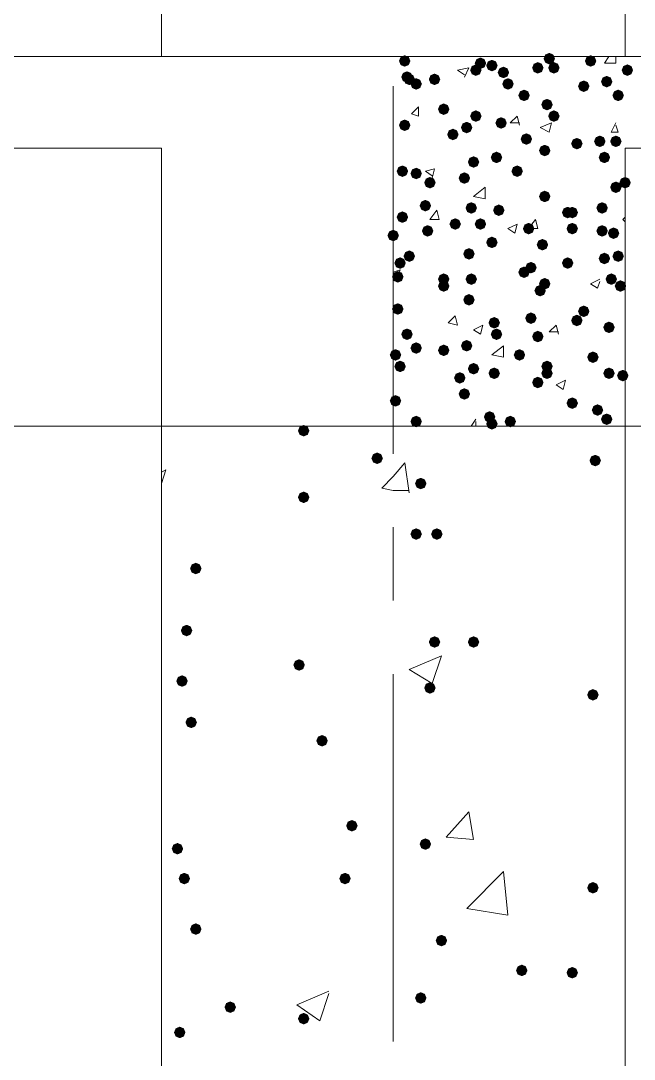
# Model space of a CAD drawing. Header units: millimetres. Extents: x 29 to 95071, y 20 to 67221.
# Drawn here: x 21604 to 22928, y 40739 to 42981 of the extents above; entities that cross this region are included whole.
import ezdxf

# ---------------------------------------------------------------- set-up
doc = ezdxf.new("R2010")
doc.units = ezdxf.units.MM

msp = doc.modelspace()

# ---------------------------------------------------------------- hatches: boundary and pattern name
h = msp.add_hatch(color=7)
h.dxf.hatch_style = 2
h.paths.add_polyline_path([(22432.7, 42881.5), (22423.9, 42885.1), (22420.3, 42893.9), (22423.9, 42902.6), (22432.7, 42906.2), (22441.4, 42902.6), (22445.1, 42893.9), (22441.4, 42885.1)])
h = msp.add_hatch(color=7)
h.dxf.hatch_style = 2
h.paths.add_polyline_path([(22596.2, 42876.5), (22587.5, 42880.1), (22583.8, 42888.9), (22587.5, 42897.6), (22596.2, 42901.3), (22605, 42897.6), (22608.6, 42888.9), (22605, 42880.1)])
h = msp.add_hatch(color=7)
h.dxf.hatch_style = 2
h.paths.add_polyline_path([(22621, 42871.5), (22612.3, 42875.2), (22608.6, 42883.9), (22612.3, 42892.7), (22621, 42896.3), (22629.8, 42892.7), (22633.4, 42883.9), (22629.8, 42875.2)])
h = msp.add_hatch(color=7)
h.dxf.hatch_style = 2
h.paths.add_polyline_path([(22744.9, 42886.4), (22736.2, 42890.1), (22732.5, 42898.8), (22736.2, 42907.6), (22744.9, 42911.2), (22753.7, 42907.6), (22757.3, 42898.8), (22753.7, 42890.1)])
h = msp.add_hatch(color=7)
h.dxf.hatch_style = 2
h.paths.add_polyline_path([(22834.2, 42881.5), (22825.4, 42885.1), (22821.8, 42893.9), (22825.4, 42902.6), (22834.2, 42906.2), (22842.9, 42902.6), (22846.5, 42893.9), (22842.9, 42885.1)])
h = msp.add_hatch(color=7)
h.dxf.hatch_style = 2
h.paths.add_polyline_path([(22586.3, 42861.6), (22577.6, 42865.3), (22573.9, 42874), (22577.6, 42882.8), (22586.3, 42886.4), (22595.1, 42882.8), (22598.7, 42874), (22595.1, 42865.3)])
h = msp.add_hatch(color=7)
h.dxf.hatch_style = 2
h.paths.add_polyline_path([(22645.8, 42856.7), (22637.1, 42860.3), (22633.4, 42869.1), (22637.1, 42877.8), (22645.8, 42881.5), (22654.6, 42877.8), (22658.2, 42869.1), (22654.6, 42860.3)])
h = msp.add_hatch(color=7)
h.dxf.hatch_style = 2
h.paths.add_polyline_path([(22720.1, 42866.6), (22711.4, 42870.2), (22707.8, 42879), (22711.4, 42887.7), (22720.1, 42891.4), (22728.9, 42887.7), (22732.5, 42879), (22728.9, 42870.2)])
h = msp.add_hatch(color=7)
h.dxf.hatch_style = 2
h.paths.add_polyline_path([(22754.8, 42866.6), (22746.1, 42870.2), (22742.5, 42879), (22746.1, 42887.7), (22754.8, 42891.4), (22763.6, 42887.7), (22767.2, 42879), (22763.6, 42870.2)])
h = msp.add_hatch(color=7)
h.dxf.hatch_style = 2
h.paths.add_polyline_path([(22913.5, 42861.6), (22904.7, 42865.3), (22901.1, 42874), (22904.7, 42882.8), (22913.5, 42886.4), (22922.2, 42882.8), (22925.8, 42874), (22922.2, 42865.3)])
h = msp.add_hatch(color=7)
h.dxf.hatch_style = 2
h.paths.add_polyline_path([(22437.6, 42846.8), (22428.9, 42850.4), (22425.2, 42859.2), (22428.9, 42867.9), (22437.6, 42871.5), (22446.4, 42867.9), (22450, 42859.2), (22446.4, 42850.4)])
h = msp.add_hatch(color=7)
h.dxf.hatch_style = 2
h.paths.add_polyline_path([(22442.6, 42841.8), (22433.8, 42845.4), (22430.2, 42854.2), (22433.8, 42862.9), (22442.6, 42866.6), (22451.3, 42862.9), (22455, 42854.2), (22451.3, 42845.4)])
h = msp.add_hatch(color=7)
h.dxf.hatch_style = 2
h.paths.add_polyline_path([(22457.5, 42831.9), (22448.7, 42835.5), (22445.1, 42844.3), (22448.7, 42853), (22457.5, 42856.7), (22466.2, 42853), (22469.8, 42844.3), (22466.2, 42835.5)])
h = msp.add_hatch(color=7)
h.dxf.hatch_style = 2
h.paths.add_polyline_path([(22497.1, 42841.8), (22488.4, 42845.4), (22484.7, 42854.2), (22488.4, 42862.9), (22497.1, 42866.6), (22505.9, 42862.9), (22509.5, 42854.2), (22505.9, 42845.4)])
h = msp.add_hatch(color=7)
h.dxf.hatch_style = 2
h.paths.add_polyline_path([(22655.7, 42831.9), (22647, 42835.5), (22643.3, 42844.3), (22647, 42853), (22655.7, 42856.7), (22664.5, 42853), (22668.1, 42844.3), (22664.5, 42835.5)])
h = msp.add_hatch(color=7)
h.dxf.hatch_style = 2
h.paths.add_polyline_path([(22819.3, 42826.9), (22810.5, 42830.6), (22806.9, 42839.3), (22810.5, 42848.1), (22819.3, 42851.7), (22828, 42848.1), (22831.7, 42839.3), (22828, 42830.6)])
h = msp.add_hatch(color=7)
h.dxf.hatch_style = 2
h.paths.add_polyline_path([(22868.8, 42836.8), (22860.1, 42840.5), (22856.5, 42849.2), (22860.1, 42858), (22868.8, 42861.6), (22877.6, 42858), (22881.2, 42849.2), (22877.6, 42840.5)])
h = msp.add_hatch(color=7)
h.dxf.hatch_style = 2
h.paths.add_polyline_path([(22690.4, 42807.1), (22681.7, 42810.8), (22678, 42819.5), (22681.7, 42828.3), (22690.4, 42831.9), (22699.2, 42828.3), (22702.8, 42819.5), (22699.2, 42810.8)])
h = msp.add_hatch(color=7)
h.dxf.hatch_style = 2
h.paths.add_polyline_path([(22893.6, 42807.1), (22884.9, 42810.8), (22881.2, 42819.5), (22884.9, 42828.3), (22893.6, 42831.9), (22902.4, 42828.3), (22906, 42819.5), (22902.4, 42810.8)])
h = msp.add_hatch(color=7)
h.dxf.hatch_style = 2
h.paths.add_polyline_path([(22740, 42787.3), (22731.2, 42790.9), (22727.6, 42799.7), (22731.2, 42808.4), (22740, 42812.1), (22748.7, 42808.4), (22752.4, 42799.7), (22748.7, 42790.9)])
h = msp.add_hatch(color=7)
h.dxf.hatch_style = 2
h.paths.add_polyline_path([(22516.9, 42777.4), (22508.2, 42781), (22504.5, 42789.8), (22508.2, 42798.5), (22516.9, 42802.2), (22525.7, 42798.5), (22529.3, 42789.8), (22525.7, 42781)])
h = msp.add_hatch(color=7)
h.dxf.hatch_style = 2
h.paths.add_polyline_path([(22586.3, 42762.5), (22577.6, 42766.1), (22573.9, 42774.9), (22577.6, 42783.6), (22586.3, 42787.3), (22595.1, 42783.6), (22598.7, 42774.9), (22595.1, 42766.1)])
h = msp.add_hatch(color=7)
h.dxf.hatch_style = 2
h.paths.add_polyline_path([(22754.8, 42762.5), (22746.1, 42766.1), (22742.5, 42774.9), (22746.1, 42783.6), (22754.8, 42787.3), (22763.6, 42783.6), (22767.2, 42774.9), (22763.6, 42766.1)])
h = msp.add_hatch(color=7)
h.dxf.hatch_style = 2
h.paths.add_polyline_path([(22432.7, 42742.7), (22423.9, 42746.3), (22420.3, 42755.1), (22423.9, 42763.8), (22432.7, 42767.5), (22441.4, 42763.8), (22445.1, 42755.1), (22441.4, 42746.3)])
h = msp.add_hatch(color=7)
h.dxf.hatch_style = 2
h.paths.add_polyline_path([(22566.5, 42737.7), (22557.7, 42741.4), (22554.1, 42750.1), (22557.7, 42758.9), (22566.5, 42762.5), (22575.2, 42758.9), (22578.9, 42750.1), (22575.2, 42741.4)])
h = msp.add_hatch(color=7)
h.dxf.hatch_style = 2
h.paths.add_polyline_path([(22640.8, 42747.6), (22632.1, 42751.3), (22628.5, 42760), (22632.1, 42768.8), (22640.8, 42772.4), (22649.6, 42768.8), (22653.2, 42760), (22649.6, 42751.3)])
h = msp.add_hatch(color=7)
h.dxf.hatch_style = 2
h.paths.add_polyline_path([(22536.8, 42722.8), (22528, 42726.5), (22524.4, 42735.2), (22528, 42744), (22536.8, 42747.6), (22545.5, 42744), (22549.1, 42735.2), (22545.5, 42726.5)])
h = msp.add_hatch(color=7)
h.dxf.hatch_style = 2
h.paths.add_polyline_path([(22695.4, 42712.9), (22686.6, 42716.6), (22683, 42725.3), (22686.6, 42734.1), (22695.4, 42737.7), (22704.1, 42734.1), (22707.8, 42725.3), (22704.1, 42716.6)])
h = msp.add_hatch(color=7)
h.dxf.hatch_style = 2
h.paths.add_polyline_path([(22804.4, 42703), (22795.7, 42706.7), (22792, 42715.4), (22795.7, 42724.2), (22804.4, 42727.8), (22813.2, 42724.2), (22816.8, 42715.4), (22813.2, 42706.7)])
h = msp.add_hatch(color=7)
h.dxf.hatch_style = 2
h.paths.add_polyline_path([(22854, 42708), (22845.2, 42711.6), (22841.6, 42720.4), (22845.2, 42729.1), (22854, 42732.8), (22862.7, 42729.1), (22866.4, 42720.4), (22862.7, 42711.6)])
h = msp.add_hatch(color=7)
h.dxf.hatch_style = 2
h.paths.add_polyline_path([(22888.7, 42708), (22879.9, 42711.6), (22876.3, 42720.4), (22879.9, 42729.1), (22888.7, 42732.8), (22897.4, 42729.1), (22901.1, 42720.4), (22897.4, 42711.6)])
h = msp.add_hatch(color=7)
h.dxf.hatch_style = 2
h.paths.add_polyline_path([(22630.9, 42673.3), (22622.2, 42676.9), (22618.5, 42685.7), (22622.2, 42694.4), (22630.9, 42698.1), (22639.7, 42694.4), (22643.3, 42685.7), (22639.7, 42676.9)])
h = msp.add_hatch(color=7)
h.dxf.hatch_style = 2
h.paths.add_polyline_path([(22735, 42688.2), (22726.3, 42691.8), (22722.6, 42700.5), (22726.3, 42709.3), (22735, 42712.9), (22743.8, 42709.3), (22747.4, 42700.5), (22743.8, 42691.8)])
h = msp.add_hatch(color=7)
h.dxf.hatch_style = 2
h.paths.add_polyline_path([(22863.9, 42673.3), (22855.1, 42676.9), (22851.5, 42685.7), (22855.1, 42694.4), (22863.9, 42698.1), (22872.6, 42694.4), (22876.3, 42685.7), (22872.6, 42676.9)])
h = msp.add_hatch(color=7)
h.dxf.hatch_style = 2
h.paths.add_polyline_path([(22581.4, 42663.4), (22572.6, 42667), (22569, 42675.8), (22572.6, 42684.5), (22581.4, 42688.2), (22590.1, 42684.5), (22593.8, 42675.8), (22590.1, 42667)])
h = msp.add_hatch(color=7)
h.dxf.hatch_style = 2
h.paths.add_polyline_path([(22427.7, 42643.5), (22419, 42647.2), (22415.3, 42655.9), (22419, 42664.7), (22427.7, 42668.3), (22436.5, 42664.7), (22440.1, 42655.9), (22436.5, 42647.2)])
h = msp.add_hatch(color=7)
h.dxf.hatch_style = 2
h.paths.add_polyline_path([(22457.5, 42638.6), (22448.7, 42642.2), (22445.1, 42651), (22448.7, 42659.7), (22457.5, 42663.4), (22466.2, 42659.7), (22469.8, 42651), (22466.2, 42642.2)])
h = msp.add_hatch(color=7)
h.dxf.hatch_style = 2
h.paths.add_polyline_path([(22561.5, 42628.7), (22552.8, 42632.3), (22549.1, 42641.1), (22552.8, 42649.8), (22561.5, 42653.5), (22570.3, 42649.8), (22573.9, 42641.1), (22570.3, 42632.3)])
h = msp.add_hatch(color=7)
h.dxf.hatch_style = 2
h.paths.add_polyline_path([(22675.5, 42643.5), (22666.8, 42647.2), (22663.1, 42655.9), (22666.8, 42664.7), (22675.5, 42668.3), (22684.3, 42664.7), (22687.9, 42655.9), (22684.3, 42647.2)])
h = msp.add_hatch(color=7)
h.dxf.hatch_style = 2
h.paths.add_polyline_path([(22487.2, 42618.8), (22478.4, 42622.4), (22474.8, 42631.2), (22478.4, 42639.9), (22487.2, 42643.5), (22495.9, 42639.9), (22499.6, 42631.2), (22495.9, 42622.4)])
h = msp.add_hatch(color=7)
h.dxf.hatch_style = 2
h.paths.add_polyline_path([(22888.7, 42608.8), (22879.9, 42612.5), (22876.3, 42621.2), (22879.9, 42630), (22888.7, 42633.6), (22897.4, 42630), (22901.1, 42621.2), (22897.4, 42612.5)])
h = msp.add_hatch(color=7)
h.dxf.hatch_style = 2
h.paths.add_polyline_path([(22908.5, 42618.8), (22899.7, 42622.4), (22896.1, 42631.2), (22899.7, 42639.9), (22908.5, 42643.5), (22917.2, 42639.9), (22920.9, 42631.2), (22917.2, 42622.4)])
h = msp.add_hatch(color=7)
h.dxf.hatch_style = 2
h.paths.add_polyline_path([(22908.5, 42618.8), (22899.7, 42622.4), (22896.1, 42631.2), (22899.7, 42639.9), (22908.5, 42643.5), (22917.2, 42639.9), (22920.9, 42631.2), (22917.2, 42622.4)])
h = msp.add_hatch(color=7)
h.dxf.hatch_style = 2
h.paths.add_polyline_path([(22735, 42589), (22726.3, 42592.7), (22722.6, 42601.4), (22726.3, 42610.2), (22735, 42613.8), (22743.8, 42610.2), (22747.4, 42601.4), (22743.8, 42592.7)])
h = msp.add_hatch(color=7)
h.dxf.hatch_style = 2
h.paths.add_polyline_path([(22477.3, 42569.2), (22468.5, 42572.8), (22464.9, 42581.6), (22468.5, 42590.3), (22477.3, 42594), (22486, 42590.3), (22489.7, 42581.6), (22486, 42572.8)])
h = msp.add_hatch(color=7)
h.dxf.hatch_style = 2
h.paths.add_polyline_path([(22576.4, 42564.2), (22567.7, 42567.9), (22564, 42576.6), (22567.7, 42585.4), (22576.4, 42589), (22585.2, 42585.4), (22588.8, 42576.6), (22585.2, 42567.9)])
h = msp.add_hatch(color=7)
h.dxf.hatch_style = 2
h.paths.add_polyline_path([(22635.9, 42559.3), (22627.1, 42562.9), (22623.5, 42571.7), (22627.1, 42580.4), (22635.9, 42584.1), (22644.6, 42580.4), (22648.3, 42571.7), (22644.6, 42562.9)])
h = msp.add_hatch(color=7)
h.dxf.hatch_style = 2
h.paths.add_polyline_path([(22858.9, 42564.2), (22850.2, 42567.9), (22846.5, 42576.6), (22850.2, 42585.4), (22858.9, 42589), (22867.7, 42585.4), (22871.3, 42576.6), (22867.7, 42567.9)])
h = msp.add_hatch(color=7)
h.dxf.hatch_style = 2
h.paths.add_polyline_path([(22427.7, 42544.4), (22419, 42548.1), (22415.3, 42556.8), (22419, 42565.6), (22427.7, 42569.2), (22436.5, 42565.6), (22440.1, 42556.8), (22436.5, 42548.1)])
h = msp.add_hatch(color=7)
h.dxf.hatch_style = 2
h.paths.add_polyline_path([(22784.6, 42554.3), (22775.8, 42558), (22772.2, 42566.7), (22775.8, 42575.5), (22784.6, 42579.1), (22793.3, 42575.5), (22797, 42566.7), (22793.3, 42558)])
h = msp.add_hatch(color=7)
h.dxf.hatch_style = 2
h.paths.add_polyline_path([(22794.5, 42554.3), (22785.7, 42558), (22782.1, 42566.7), (22785.7, 42575.5), (22794.5, 42579.1), (22803.2, 42575.5), (22806.9, 42566.7), (22803.2, 42558)])
h = msp.add_hatch(color=7)
h.dxf.hatch_style = 2
h.paths.add_polyline_path([(22482.2, 42514.7), (22473.5, 42518.3), (22469.8, 42527.1), (22473.5, 42535.8), (22482.2, 42539.5), (22491, 42535.8), (22494.6, 42527.1), (22491, 42518.3)])
h = msp.add_hatch(color=7)
h.dxf.hatch_style = 2
h.paths.add_polyline_path([(22541.7, 42529.5), (22533, 42533.2), (22529.3, 42541.9), (22533, 42550.7), (22541.7, 42554.3), (22550.5, 42550.7), (22554.1, 42541.9), (22550.5, 42533.2)])
h = msp.add_hatch(color=7)
h.dxf.hatch_style = 2
h.paths.add_polyline_path([(22596.2, 42529.5), (22587.5, 42533.2), (22583.8, 42541.9), (22587.5, 42550.7), (22596.2, 42554.3), (22605, 42550.7), (22608.6, 42541.9), (22605, 42533.2)])
h = msp.add_hatch(color=7)
h.dxf.hatch_style = 2
h.paths.add_polyline_path([(22700.3, 42519.6), (22691.6, 42523.3), (22687.9, 42532), (22691.6, 42540.8), (22700.3, 42544.4), (22709.1, 42540.8), (22712.7, 42532), (22709.1, 42523.3)])
h = msp.add_hatch(color=7)
h.dxf.hatch_style = 2
h.paths.add_polyline_path([(22794.5, 42519.6), (22785.7, 42523.3), (22782.1, 42532), (22785.7, 42540.8), (22794.5, 42544.4), (22803.2, 42540.8), (22806.9, 42532), (22803.2, 42523.3)])
h = msp.add_hatch(color=7)
h.dxf.hatch_style = 2
h.paths.add_polyline_path([(22858.9, 42514.7), (22850.2, 42518.3), (22846.5, 42527.1), (22850.2, 42535.8), (22858.9, 42539.5), (22867.7, 42535.8), (22871.3, 42527.1), (22867.7, 42518.3)])
h = msp.add_hatch(color=7)
h.dxf.hatch_style = 2
h.paths.add_polyline_path([(22407.9, 42504.8), (22399.1, 42508.4), (22395.5, 42517.2), (22399.1, 42525.9), (22407.9, 42529.5), (22416.6, 42525.9), (22420.3, 42517.2), (22416.6, 42508.4)])
h = msp.add_hatch(color=7)
h.dxf.hatch_style = 2
h.paths.add_polyline_path([(22883.7, 42509.7), (22875, 42513.4), (22871.3, 42522.1), (22875, 42530.9), (22883.7, 42534.5), (22892.5, 42530.9), (22896.1, 42522.1), (22892.5, 42513.4)])
h = msp.add_hatch(color=7)
h.dxf.hatch_style = 2
h.paths.add_polyline_path([(22621, 42489.9), (22612.3, 42493.5), (22608.6, 42502.3), (22612.3, 42511), (22621, 42514.7), (22629.8, 42511), (22633.4, 42502.3), (22629.8, 42493.5)])
h = msp.add_hatch(color=7)
h.dxf.hatch_style = 2
h.paths.add_polyline_path([(22730.1, 42484.9), (22721.3, 42488.6), (22717.7, 42497.3), (22721.3, 42506.1), (22730.1, 42509.7), (22738.8, 42506.1), (22742.5, 42497.3), (22738.8, 42488.6)])
h = msp.add_hatch(color=7)
h.dxf.hatch_style = 2
h.paths.add_polyline_path([(22442.6, 42460.2), (22433.8, 42463.8), (22430.2, 42472.5), (22433.8, 42481.3), (22442.6, 42484.9), (22451.3, 42481.3), (22455, 42472.5), (22451.3, 42463.8)])
h = msp.add_hatch(color=7)
h.dxf.hatch_style = 2
h.paths.add_polyline_path([(22571.5, 42465.1), (22562.7, 42468.7), (22559.1, 42477.5), (22562.7, 42486.3), (22571.5, 42489.9), (22580.2, 42486.3), (22583.8, 42477.5), (22580.2, 42468.7)])
h = msp.add_hatch(color=7)
h.dxf.hatch_style = 2
h.paths.add_polyline_path([(22863.9, 42455.2), (22855.1, 42458.8), (22851.5, 42467.6), (22855.1, 42476.3), (22863.9, 42480), (22872.6, 42476.3), (22876.3, 42467.6), (22872.6, 42458.8)])
h = msp.add_hatch(color=7)
h.dxf.hatch_style = 2
h.paths.add_polyline_path([(22893.6, 42460.2), (22884.9, 42463.8), (22881.2, 42472.5), (22884.9, 42481.3), (22893.6, 42484.9), (22902.4, 42481.3), (22906, 42472.5), (22902.4, 42463.8)])
h = msp.add_hatch(color=7)
h.dxf.hatch_style = 2
h.paths.add_polyline_path([(22422.8, 42445.3), (22414, 42448.9), (22410.4, 42457.7), (22414, 42466.4), (22422.8, 42470.1), (22431.5, 42466.4), (22435.1, 42457.7), (22431.5, 42448.9)])
h = msp.add_hatch(color=7)
h.dxf.hatch_style = 2
h.paths.add_polyline_path([(22690.4, 42425.5), (22681.7, 42429.1), (22678, 42437.8), (22681.7, 42446.6), (22690.4, 42450.2), (22699.2, 42446.6), (22702.8, 42437.8), (22699.2, 42429.1)])
h = msp.add_hatch(color=7)
h.dxf.hatch_style = 2
h.paths.add_polyline_path([(22705.3, 42435.4), (22696.5, 42439), (22692.9, 42447.8), (22696.5, 42456.5), (22705.3, 42460.2), (22714, 42456.5), (22717.7, 42447.8), (22714, 42439)])
h = msp.add_hatch(color=7)
h.dxf.hatch_style = 2
h.paths.add_polyline_path([(22784.6, 42445.3), (22775.8, 42448.9), (22772.2, 42457.7), (22775.8, 42466.4), (22784.6, 42470.1), (22793.3, 42466.4), (22797, 42457.7), (22793.3, 42448.9)])
h = msp.add_hatch(color=7)
h.dxf.hatch_style = 2
h.paths.add_polyline_path([(22417.8, 42415.5), (22409, 42419.2), (22405.4, 42427.9), (22409, 42436.7), (22417.8, 42440.3), (22426.6, 42436.7), (22430.2, 42427.9), (22426.6, 42419.2)])
h = msp.add_hatch(color=7)
h.dxf.hatch_style = 2
h.paths.add_polyline_path([(22516.9, 42410.6), (22508.2, 42414.2), (22504.5, 42423), (22508.2, 42431.7), (22516.9, 42435.4), (22525.7, 42431.7), (22529.3, 42423), (22525.7, 42414.2)])
h = msp.add_hatch(color=7)
h.dxf.hatch_style = 2
h.paths.add_polyline_path([(22576.4, 42410.6), (22567.7, 42414.2), (22564, 42423), (22567.7, 42431.7), (22576.4, 42435.4), (22585.2, 42431.7), (22588.8, 42423), (22585.2, 42414.2)])
h = msp.add_hatch(color=7)
h.dxf.hatch_style = 2
h.paths.add_polyline_path([(22878.8, 42410.6), (22870, 42414.2), (22866.4, 42423), (22870, 42431.7), (22878.8, 42435.4), (22887.5, 42431.7), (22891.2, 42423), (22887.5, 42414.2)])
h = msp.add_hatch(color=7)
h.dxf.hatch_style = 2
h.paths.add_polyline_path([(22516.9, 42395.7), (22508.2, 42399.4), (22504.5, 42408.1), (22508.2, 42416.9), (22516.9, 42420.5), (22525.7, 42416.9), (22529.3, 42408.1), (22525.7, 42399.4)])
h = msp.add_hatch(color=7)
h.dxf.hatch_style = 2
h.paths.add_polyline_path([(22725.1, 42385.8), (22716.4, 42389.4), (22712.7, 42398.2), (22716.4, 42406.9), (22725.1, 42410.6), (22733.9, 42406.9), (22737.5, 42398.2), (22733.9, 42389.4)])
h = msp.add_hatch(color=7)
h.dxf.hatch_style = 2
h.paths.add_polyline_path([(22735, 42400.7), (22726.3, 42404.3), (22722.6, 42413.1), (22726.3, 42421.8), (22735, 42425.5), (22743.8, 42421.8), (22747.4, 42413.1), (22743.8, 42404.3)])
h = msp.add_hatch(color=7)
h.dxf.hatch_style = 2
h.paths.add_polyline_path([(22898.6, 42395.7), (22889.8, 42399.4), (22886.2, 42408.1), (22889.8, 42416.9), (22898.6, 42420.5), (22907.3, 42416.9), (22911, 42408.1), (22907.3, 42399.4)])
h = msp.add_hatch(color=7)
h.dxf.hatch_style = 2
h.paths.add_polyline_path([(22571.5, 42366), (22562.7, 42369.6), (22559.1, 42378.4), (22562.7, 42387.1), (22571.5, 42390.8), (22580.2, 42387.1), (22583.8, 42378.4), (22580.2, 42369.6)])
h = msp.add_hatch(color=7)
h.dxf.hatch_style = 2
h.paths.add_polyline_path([(22417.8, 42346.2), (22409, 42349.8), (22405.4, 42358.5), (22409, 42367.3), (22417.8, 42370.9), (22426.6, 42367.3), (22430.2, 42358.5), (22426.6, 42349.8)])
h = msp.add_hatch(color=7)
h.dxf.hatch_style = 2
h.paths.add_polyline_path([(22819.3, 42341.2), (22810.5, 42344.8), (22806.9, 42353.6), (22810.5, 42362.3), (22819.3, 42366), (22828, 42362.3), (22831.7, 42353.6), (22828, 42344.8)])
h = msp.add_hatch(color=7)
h.dxf.hatch_style = 2
h.paths.add_polyline_path([(22626, 42316.4), (22617.2, 42320.1), (22613.6, 42328.8), (22617.2, 42337.6), (22626, 42341.2), (22634.7, 42337.6), (22638.4, 42328.8), (22634.7, 42320.1)])
h = msp.add_hatch(color=7)
h.dxf.hatch_style = 2
h.paths.add_polyline_path([(22705.3, 42326.3), (22696.5, 42330), (22692.9, 42338.7), (22696.5, 42347.5), (22705.3, 42351.1), (22714, 42347.5), (22717.7, 42338.7), (22714, 42330)])
h = msp.add_hatch(color=7)
h.dxf.hatch_style = 2
h.paths.add_polyline_path([(22804.4, 42321.4), (22795.7, 42325), (22792, 42333.8), (22795.7, 42342.5), (22804.4, 42346.2), (22813.2, 42342.5), (22816.8, 42333.8), (22813.2, 42325)])
h = msp.add_hatch(color=7)
h.dxf.hatch_style = 2
h.paths.add_polyline_path([(22437.6, 42291.6), (22428.9, 42295.3), (22425.2, 42304), (22428.9, 42312.8), (22437.6, 42316.4), (22446.4, 42312.8), (22450, 42304), (22446.4, 42295.3)])
h = msp.add_hatch(color=7)
h.dxf.hatch_style = 2
h.paths.add_polyline_path([(22630.9, 42291.6), (22622.2, 42295.3), (22618.5, 42304), (22622.2, 42312.8), (22630.9, 42316.4), (22639.7, 42312.8), (22643.3, 42304), (22639.7, 42295.3)])
h = msp.add_hatch(color=7)
h.dxf.hatch_style = 2
h.paths.add_polyline_path([(22873.8, 42306.5), (22865.1, 42310.1), (22861.4, 42318.9), (22865.1, 42327.6), (22873.8, 42331.3), (22882.6, 42327.6), (22886.2, 42318.9), (22882.6, 42310.1)])
h = msp.add_hatch(color=7)
h.dxf.hatch_style = 2
h.paths.add_polyline_path([(22566.5, 42266.8), (22557.7, 42270.5), (22554.1, 42279.2), (22557.7, 42288), (22566.5, 42291.6), (22575.2, 42288), (22578.9, 42279.2), (22575.2, 42270.5)])
h = msp.add_hatch(color=7)
h.dxf.hatch_style = 2
h.paths.add_polyline_path([(22720.1, 42286.7), (22711.4, 42290.3), (22707.8, 42299.1), (22711.4, 42307.8), (22720.1, 42311.5), (22728.9, 42307.8), (22732.5, 42299.1), (22728.9, 42290.3)])
h = msp.add_hatch(color=7)
h.dxf.hatch_style = 2
h.paths.add_polyline_path([(22412.8, 42247), (22404.1, 42250.7), (22400.5, 42259.4), (22404.1, 42268.2), (22412.8, 42271.8), (22421.6, 42268.2), (22425.2, 42259.4), (22421.6, 42250.7)])
h = msp.add_hatch(color=7)
h.dxf.hatch_style = 2
h.paths.add_polyline_path([(22457.5, 42261.9), (22448.7, 42265.5), (22445.1, 42274.3), (22448.7, 42283), (22457.5, 42286.7), (22466.2, 42283), (22469.8, 42274.3), (22466.2, 42265.5)])
h = msp.add_hatch(color=7)
h.dxf.hatch_style = 2
h.paths.add_polyline_path([(22516.9, 42256.9), (22508.2, 42260.6), (22504.5, 42269.3), (22508.2, 42278.1), (22516.9, 42281.7), (22525.7, 42278.1), (22529.3, 42269.3), (22525.7, 42260.6)])
h = msp.add_hatch(color=7)
h.dxf.hatch_style = 2
h.paths.add_polyline_path([(22680.5, 42247), (22671.7, 42250.7), (22668.1, 42259.4), (22671.7, 42268.2), (22680.5, 42271.8), (22689.2, 42268.2), (22692.9, 42259.4), (22689.2, 42250.7)])
h = msp.add_hatch(color=7)
h.dxf.hatch_style = 2
h.paths.add_polyline_path([(22422.8, 42222.2), (22414, 42225.9), (22410.4, 42234.6), (22414, 42243.4), (22422.8, 42247), (22431.5, 42243.4), (22435.1, 42234.6), (22431.5, 42225.9)])
h = msp.add_hatch(color=7)
h.dxf.hatch_style = 2
h.paths.add_polyline_path([(22740, 42222.2), (22731.2, 42225.9), (22727.6, 42234.6), (22731.2, 42243.4), (22740, 42247), (22748.7, 42243.4), (22752.4, 42234.6), (22748.7, 42225.9)])
h = msp.add_hatch(color=7)
h.dxf.hatch_style = 2
h.paths.add_polyline_path([(22839.1, 42242.1), (22830.4, 42245.7), (22826.7, 42254.5), (22830.4, 42263.2), (22839.1, 42266.8), (22847.9, 42263.2), (22851.5, 42254.5), (22847.9, 42245.7)])
h = msp.add_hatch(color=7)
h.dxf.hatch_style = 2
h.paths.add_polyline_path([(22581.4, 42217.3), (22572.6, 42220.9), (22569, 42229.7), (22572.6, 42238.4), (22581.4, 42242.1), (22590.1, 42238.4), (22593.8, 42229.7), (22590.1, 42220.9)])
h = msp.add_hatch(color=7)
h.dxf.hatch_style = 2
h.paths.add_polyline_path([(22626, 42207.4), (22617.2, 42211), (22613.6, 42219.8), (22617.2, 42228.5), (22626, 42232.2), (22634.7, 42228.5), (22638.4, 42219.8), (22634.7, 42211)])
h = msp.add_hatch(color=7)
h.dxf.hatch_style = 2
h.paths.add_polyline_path([(22740, 42207.4), (22731.2, 42211), (22727.6, 42219.8), (22731.2, 42228.5), (22740, 42232.2), (22748.7, 42228.5), (22752.4, 42219.8), (22748.7, 42211)])
h = msp.add_hatch(color=7)
h.dxf.hatch_style = 2
h.paths.add_polyline_path([(22873.8, 42207.4), (22865.1, 42211), (22861.4, 42219.8), (22865.1, 42228.5), (22873.8, 42232.2), (22882.6, 42228.5), (22886.2, 42219.8), (22882.6, 42211)])
h = msp.add_hatch(color=7)
h.dxf.hatch_style = 2
h.paths.add_polyline_path([(22903.5, 42202.4), (22894.8, 42206.1), (22891.2, 42214.8), (22894.8, 42223.6), (22903.5, 42227.2), (22912.3, 42223.6), (22915.9, 42214.8), (22912.3, 42206.1)])
h = msp.add_hatch(color=7)
h.dxf.hatch_style = 2
h.paths.add_polyline_path([(22551.6, 42197.5), (22542.9, 42201.1), (22539.2, 42209.8), (22542.9, 42218.6), (22551.6, 42222.2), (22560.4, 42218.6), (22564, 42209.8), (22560.4, 42201.1)])
h = msp.add_hatch(color=7)
h.dxf.hatch_style = 2
h.paths.add_polyline_path([(22720.1, 42187.5), (22711.4, 42191.2), (22707.8, 42199.9), (22711.4, 42208.7), (22720.1, 42212.3), (22728.9, 42208.7), (22732.5, 42199.9), (22728.9, 42191.2)])
h = msp.add_hatch(color=7)
h.dxf.hatch_style = 2
h.paths.add_polyline_path([(22561.5, 42162.8), (22552.8, 42166.4), (22549.1, 42175.2), (22552.8, 42183.9), (22561.5, 42187.5), (22570.3, 42183.9), (22573.9, 42175.2), (22570.3, 42166.4)])
h = msp.add_hatch(color=7)
h.dxf.hatch_style = 2
h.paths.add_polyline_path([(22412.8, 42147.9), (22404.1, 42151.5), (22400.5, 42160.3), (22404.1, 42169), (22412.8, 42172.7), (22421.6, 42169), (22425.2, 42160.3), (22421.6, 42151.5)])
h = msp.add_hatch(color=7)
h.dxf.hatch_style = 2
h.paths.add_polyline_path([(22794.5, 42142.9), (22785.7, 42146.6), (22782.1, 42155.3), (22785.7, 42164.1), (22794.5, 42167.7), (22803.2, 42164.1), (22806.9, 42155.3), (22803.2, 42146.6)])
h = msp.add_hatch(color=7)
h.dxf.hatch_style = 2
h.paths.add_polyline_path([(22616.1, 42113.2), (22607.3, 42116.8), (22603.7, 42125.6), (22607.3, 42134.3), (22616.1, 42138), (22624.8, 42134.3), (22628.5, 42125.6), (22624.8, 42116.8)])
h = msp.add_hatch(color=7)
h.dxf.hatch_style = 2
h.paths.add_polyline_path([(22849, 42128.1), (22840.3, 42131.7), (22836.6, 42140.5), (22840.3, 42149.2), (22849, 42152.8), (22857.8, 42149.2), (22861.4, 42140.5), (22857.8, 42131.7)])
h = msp.add_hatch(color=7)
h.dxf.hatch_style = 2
h.paths.add_polyline_path([(22457.5, 42103.3), (22448.7, 42106.9), (22445.1, 42115.7), (22448.7, 42124.4), (22457.5, 42128.1), (22466.2, 42124.4), (22469.8, 42115.7), (22466.2, 42106.9)])
h = msp.add_hatch(color=7)
h.dxf.hatch_style = 2
h.paths.add_polyline_path([(22621, 42098.3), (22612.3, 42102), (22608.6, 42110.7), (22612.3, 42119.5), (22621, 42123.1), (22629.8, 42119.5), (22633.4, 42110.7), (22629.8, 42102)])
h = msp.add_hatch(color=7)
h.dxf.hatch_style = 2
h.paths.add_polyline_path([(22660.7, 42103.3), (22651.9, 42106.9), (22648.3, 42115.7), (22651.9, 42124.4), (22660.7, 42128.1), (22669.4, 42124.4), (22673.1, 42115.7), (22669.4, 42106.9)])
h = msp.add_hatch(color=7)
h.dxf.hatch_style = 2
h.paths.add_polyline_path([(22868.8, 42108.2), (22860.1, 42111.9), (22856.5, 42120.6), (22860.1, 42129.4), (22868.8, 42133), (22877.6, 42129.4), (22881.2, 42120.6), (22877.6, 42111.9)])
h = msp.add_hatch(color=7)
h.dxf.hatch_style = 2
h.paths.add_polyline_path([(22214.6, 42083.5), (22205.8, 42087.1), (22202.2, 42095.8), (22205.8, 42104.6), (22214.6, 42108.2), (22223.3, 42104.6), (22227, 42095.8), (22223.3, 42087.1)])
h = msp.add_hatch(color=7)
h.dxf.hatch_style = 2
h.paths.add_polyline_path([(22373.2, 42024), (22364.4, 42027.6), (22360.8, 42036.4), (22364.4, 42045.1), (22373.2, 42048.8), (22381.9, 42045.1), (22385.6, 42036.4), (22381.9, 42027.6)])
h = msp.add_hatch(color=7)
h.dxf.hatch_style = 2
h.paths.add_polyline_path([(22844.1, 42019), (22835.3, 42022.7), (22831.7, 42031.4), (22835.3, 42040.2), (22844.1, 42043.8), (22852.8, 42040.2), (22856.5, 42031.4), (22852.8, 42022.7)])
h = msp.add_hatch(color=7)
h.dxf.hatch_style = 2
h.paths.add_polyline_path([(22467.4, 41969.5), (22458.6, 41973.1), (22455, 41981.8), (22458.6, 41990.6), (22467.4, 41994.2), (22476.1, 41990.6), (22479.8, 41981.8), (22476.1, 41973.1)])
h = msp.add_hatch(color=7)
h.dxf.hatch_style = 2
h.paths.add_polyline_path([(22214.6, 41939.7), (22205.8, 41943.4), (22202.2, 41952.1), (22205.8, 41960.9), (22214.6, 41964.5), (22223.3, 41960.9), (22227, 41952.1), (22223.3, 41943.4)])
h = msp.add_hatch(color=7)
h.dxf.hatch_style = 2
h.paths.add_polyline_path([(22457.5, 41860.4), (22448.7, 41864.1), (22445.1, 41872.8), (22448.7, 41881.6), (22457.5, 41885.2), (22466.2, 41881.6), (22469.8, 41872.8), (22466.2, 41864.1)])
h = msp.add_hatch(color=7)
h.dxf.hatch_style = 2
h.paths.add_polyline_path([(22502.1, 41860.4), (22493.3, 41864.1), (22489.7, 41872.8), (22493.3, 41881.6), (22502.1, 41885.2), (22510.8, 41881.6), (22514.5, 41872.8), (22510.8, 41864.1)])
h = msp.add_hatch(color=7)
h.dxf.hatch_style = 2
h.paths.add_polyline_path([(21981.6, 41786.1), (21972.9, 41789.7), (21969.2, 41798.5), (21972.9, 41807.2), (21981.6, 41810.8), (21990.4, 41807.2), (21994, 41798.5), (21990.4, 41789.7)])
h = msp.add_hatch(color=7)
h.dxf.hatch_style = 2
h.paths.add_polyline_path([(21961.8, 41652.2), (21953, 41655.9), (21949.4, 41664.6), (21953, 41673.4), (21961.8, 41677), (21970.5, 41673.4), (21974.2, 41664.6), (21970.5, 41655.9)])
h = msp.add_hatch(color=7)
h.dxf.hatch_style = 2
h.paths.add_polyline_path([(22497.1, 41627.5), (22488.4, 41631.1), (22484.7, 41639.8), (22488.4, 41648.6), (22497.1, 41652.2), (22505.9, 41648.6), (22509.5, 41639.8), (22505.9, 41631.1)])
h = msp.add_hatch(color=7)
h.dxf.hatch_style = 2
h.paths.add_polyline_path([(22581.4, 41627.5), (22572.6, 41631.1), (22569, 41639.8), (22572.6, 41648.6), (22581.4, 41652.2), (22590.1, 41648.6), (22593.8, 41639.8), (22590.1, 41631.1)])
h = msp.add_hatch(color=7)
h.dxf.hatch_style = 2
h.paths.add_polyline_path([(22204.7, 41577.9), (22195.9, 41581.5), (22192.3, 41590.3), (22195.9, 41599), (22204.7, 41602.7), (22213.4, 41599), (22217.1, 41590.3), (22213.4, 41581.5)])
h = msp.add_hatch(color=7)
h.dxf.hatch_style = 2
h.paths.add_polyline_path([(21951.9, 41543.2), (21943.1, 41546.8), (21939.5, 41555.6), (21943.1, 41564.3), (21951.9, 41568), (21960.6, 41564.3), (21964.3, 41555.6), (21960.6, 41546.8)])
h = msp.add_hatch(color=7)
h.dxf.hatch_style = 2
h.paths.add_polyline_path([(22487.2, 41528.3), (22478.4, 41532), (22474.8, 41540.7), (22478.4, 41549.5), (22487.2, 41553.1), (22495.9, 41549.5), (22499.6, 41540.7), (22495.9, 41532)])
h = msp.add_hatch(color=7)
h.dxf.hatch_style = 2
h.paths.add_polyline_path([(22839.1, 41513.5), (22830.4, 41517.1), (22826.7, 41525.8), (22830.4, 41534.6), (22839.1, 41538.2), (22847.9, 41534.6), (22851.5, 41525.8), (22847.9, 41517.1)])
h = msp.add_hatch(color=7)
h.dxf.hatch_style = 2
h.paths.add_polyline_path([(21971.7, 41454), (21963, 41457.6), (21959.3, 41466.4), (21963, 41475.1), (21971.7, 41478.8), (21980.5, 41475.1), (21984.1, 41466.4), (21980.5, 41457.6)])
h = msp.add_hatch(color=7)
h.dxf.hatch_style = 2
h.paths.add_polyline_path([(22254.2, 41414.3), (22245.5, 41418), (22241.8, 41426.7), (22245.5, 41435.5), (22254.2, 41439.1), (22263, 41435.5), (22266.6, 41426.7), (22263, 41418)])
h = msp.add_hatch(color=7)
h.dxf.hatch_style = 2
h.paths.add_polyline_path([(22318.7, 41230.9), (22309.9, 41234.6), (22306.3, 41243.3), (22309.9, 41252.1), (22318.7, 41255.7), (22327.4, 41252.1), (22331.1, 41243.3), (22327.4, 41234.6)])
h = msp.add_hatch(color=7)
h.dxf.hatch_style = 2
h.paths.add_polyline_path([(22477.3, 41191.3), (22468.5, 41194.9), (22464.9, 41203.7), (22468.5, 41212.4), (22477.3, 41216.1), (22486, 41212.4), (22489.7, 41203.7), (22486, 41194.9)])
h = msp.add_hatch(color=7)
h.dxf.hatch_style = 2
h.paths.add_polyline_path([(21942, 41181.4), (21933.2, 41185), (21929.6, 41193.8), (21933.2, 41202.5), (21942, 41206.1), (21950.7, 41202.5), (21954.4, 41193.8), (21950.7, 41185)])
h = msp.add_hatch(color=7)
h.dxf.hatch_style = 2
h.paths.add_polyline_path([(21956.8, 41116.9), (21948.1, 41120.6), (21944.5, 41129.3), (21948.1, 41138.1), (21956.8, 41141.7), (21965.6, 41138.1), (21969.2, 41129.3), (21965.6, 41120.6)])
h = msp.add_hatch(color=7)
h.dxf.hatch_style = 2
h.paths.add_polyline_path([(22303.8, 41116.9), (22295, 41120.6), (22291.4, 41129.3), (22295, 41138.1), (22303.8, 41141.7), (22312.6, 41138.1), (22316.2, 41129.3), (22312.6, 41120.6)])
h = msp.add_hatch(color=7)
h.dxf.hatch_style = 2
h.paths.add_polyline_path([(22839.1, 41097.1), (22830.4, 41100.7), (22826.7, 41109.5), (22830.4, 41118.2), (22839.1, 41121.9), (22847.9, 41118.2), (22851.5, 41109.5), (22847.9, 41100.7)])
h = msp.add_hatch(color=7)
h.dxf.hatch_style = 2
h.paths.add_polyline_path([(21981.6, 41007.9), (21972.9, 41011.5), (21969.2, 41020.3), (21972.9, 41029), (21981.6, 41032.7), (21990.4, 41029), (21994, 41020.3), (21990.4, 41011.5)])
h = msp.add_hatch(color=7)
h.dxf.hatch_style = 2
h.paths.add_polyline_path([(22512, 40983.1), (22503.2, 40986.7), (22499.6, 40995.5), (22503.2, 41004.2), (22512, 41007.9), (22520.7, 41004.2), (22524.4, 40995.5), (22520.7, 40986.7)])
h = msp.add_hatch(color=7)
h.dxf.hatch_style = 2
h.paths.add_polyline_path([(22685.5, 40918.7), (22676.7, 40922.3), (22673.1, 40931.1), (22676.7, 40939.8), (22685.5, 40943.5), (22694.2, 40939.8), (22697.8, 40931.1), (22694.2, 40922.3)])
h = msp.add_hatch(color=7)
h.dxf.hatch_style = 2
h.paths.add_polyline_path([(22794.5, 40913.7), (22785.7, 40917.4), (22782.1, 40926.1), (22785.7, 40934.9), (22794.5, 40938.5), (22803.2, 40934.9), (22806.9, 40926.1), (22803.2, 40917.4)])
h = msp.add_hatch(color=7)
h.dxf.hatch_style = 2
h.paths.add_polyline_path([(22467.4, 40859.2), (22458.6, 40862.8), (22455, 40871.6), (22458.6, 40880.3), (22467.4, 40884), (22476.1, 40880.3), (22479.8, 40871.6), (22476.1, 40862.8)])
h = msp.add_hatch(color=7)
h.dxf.hatch_style = 2
h.paths.add_polyline_path([(22056, 40839.4), (22047.2, 40843), (22043.6, 40851.8), (22047.2, 40860.5), (22056, 40864.1), (22064.7, 40860.5), (22068.4, 40851.8), (22064.7, 40843)])
h = msp.add_hatch(color=7)
h.dxf.hatch_style = 2
h.paths.add_polyline_path([(22214.6, 40814.6), (22205.8, 40818.2), (22202.2, 40827), (22205.8, 40835.7), (22214.6, 40839.4), (22223.3, 40835.7), (22227, 40827), (22223.3, 40818.2)])
h = msp.add_hatch(color=7)
h.dxf.hatch_style = 2
h.paths.add_polyline_path([(21946.9, 40784.8), (21938.2, 40788.5), (21934.5, 40797.2), (21938.2, 40806), (21946.9, 40809.6), (21955.7, 40806), (21959.3, 40797.2), (21955.7, 40788.5)])

# ---------------------------------------------------------------- linework, layer by layer
at = {"color": 7, "lineweight": 0}
for points in [[(21907.3, 42903.8), (21907.3, 46903.7)], [(22908.5, 42903.8), (22908.5, 46903.7)], [(20004, 42903.8), (26705.2, 42903.8)], [(22863.9, 42888.9), (22873.8, 42903.8)], [(22888.7, 42888.9), (22888.7, 42903.8)], [(22546.7, 42874), (22571.5, 42879)], [(22546.7, 42874), (22561.5, 42864.1)], [(22561.5, 42859.2), (22571.5, 42879)], [(22863.9, 42888.9), (22888.7, 42888.9)], [(22407.9, 42046.3), (22407.9, 42839.3)], [(22447.5, 42779.8), (22462.4, 42794.7)], [(22462.4, 42774.9), (22462.4, 42794.7)], [(22447.5, 42779.8), (22462.4, 42774.9)], [(22660.7, 42760), (22675.5, 42774.9)], [(22680.5, 42755.1), (22675.5, 42774.9)], [(22660.7, 42760), (22680.5, 42760)], [(22725.1, 42750.1), (22749.9, 42760)], [(22725.1, 42750.1), (22744.9, 42740.2)], [(22744.9, 42740.2), (22749.9, 42760)], [(22878.8, 42740.2), (22888.7, 42760)], [(22878.8, 42740.2), (22893.6, 42740.2)], [(22893.6, 42740.2), (22888.7, 42755.1)], [(21907.3, 42705.5), (20207.2, 42705.5)], [(21907.3, 32653.6), (21907.3, 42705.5)], [(26105.5, 42705.5), (22908.5, 42705.5)], [(22908.5, 32653.6), (22908.5, 42705.5)], [(22477.3, 42655.9), (22497.1, 42660.9)], [(22477.3, 42655.9), (22492.1, 42646)], [(22492.1, 42641.1), (22497.1, 42660.9)], [(22581.4, 42601.4), (22606.1, 42621.2)], [(22606.1, 42596.5), (22606.1, 42621.2)], [(22581.4, 42601.4), (22606.1, 42596.5)], [(22487.2, 42551.8), (22502.1, 42571.7)], [(22507, 42551.8), (22502.1, 42571.7)], [(22487.2, 42551.8), (22507, 42551.8)], [(22655.7, 42532), (22675.5, 42541.9)], [(22670.6, 42522.1), (22675.5, 42541.9)], [(22700.3, 42532), (22715.2, 42551.8)], [(22720.1, 42532), (22715.2, 42551.8)], [(22903.5, 42551.8), (22908.5, 42556.8)], [(22903.5, 42551.8), (22908.5, 42546.9)], [(22655.7, 42532), (22670.6, 42522.1)], [(22700.3, 42532), (22720.1, 42532)], [(22407.9, 42437.8), (22422.8, 42442.8)], [(22407.9, 42432.9), (22417.8, 42427.9)], [(22417.8, 42427.9), (22422.8, 42442.8)], [(22834.2, 42413.1), (22854, 42423)], [(22834.2, 42413.1), (22849, 42403.2)], [(22849, 42403.2), (22854, 42418)], [(22526.8, 42328.8), (22541.7, 42343.7)], [(22546.7, 42323.8), (22541.7, 42343.7)], [(22526.8, 42328.8), (22546.7, 42323.8)], [(22581.4, 42313.9), (22601.2, 42323.8)], [(22581.4, 42313.9), (22596.2, 42304)], [(22596.2, 42304), (22601.2, 42323.8)], [(22744.9, 42309), (22759.8, 42323.8)], [(22764.8, 42304), (22759.8, 42323.8)], [(22744.9, 42309), (22764.8, 42309)], [(22621, 42259.4), (22645.8, 42279.2)], [(22645.8, 42254.5), (22645.8, 42279.2)], [(22621, 42259.4), (22645.8, 42254.5)], [(22759.8, 42195), (22779.6, 42204.9)], [(22774.7, 42185.1), (22779.6, 42204.9)], [(22759.8, 42195), (22774.7, 42185.1)], [(22576.4, 42105.8), (22586.3, 42120.6)], [(22586.3, 42105.8), (22586.3, 42115.7)], [(16911.1, 42105.8), (21907.3, 42105.8)], [(21907.3, 42105.8), (22908.5, 42105.8)], [(22526.8, 42105.8), (22531.8, 42105.8)], [(22908.5, 42105.8), (26105.5, 42105.8), (26705.2, 42105.8)], [(22383.1, 41971.9), (22407.9, 41996.7), (22432.7, 42026.5)], [(22442.6, 41962), (22432.7, 42026.5)], [(21907.3, 42006.6), (21917.2, 42011.6)], [(21907.3, 41981.8), (21917.2, 42011.6)], [(22383.1, 41971.9), (22407.9, 41967), (22442.6, 41967)], [(22407.9, 41729.1), (22407.9, 41887.7)], [(22442.6, 41580.4), (22512, 41610.1)], [(22492.1, 41550.6), (22512, 41610.1)], [(22442.6, 41580.4), (22492.1, 41550.6)], [(22407.9, 40777.4), (22407.9, 41570.5)], [(22521.9, 41218.5), (22571.5, 41273.1)], [(22581.4, 41213.6), (22571.5, 41273.1)], [(22521.9, 41218.5), (22581.4, 41213.6)], [(22566.5, 41064.9), (22645.8, 41144.2)], [(22645.8, 41144.2), (22655.7, 41050), (22566.5, 41064.9)], [(22199.7, 40856.7), (22269.1, 40886.5)], [(22249.3, 40822), (22269.1, 40881.5)], [(22199.7, 40856.7), (22249.3, 40822)]]:
    msp.add_lwpolyline(points, dxfattribs=at)

doc.saveas('drawing.dxf')
